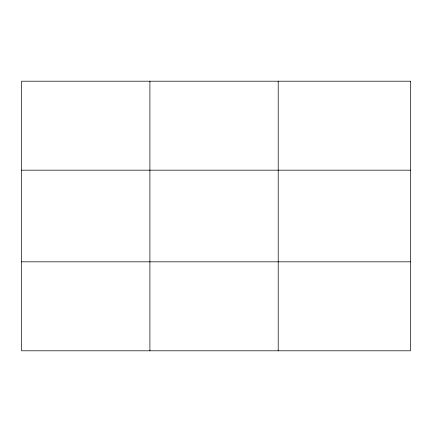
<?xml version="1.0" encoding="UTF-8"?>
<svg xmlns="http://www.w3.org/2000/svg" width="432" height="432" viewBox="0 0 432 432"><rect width="100%" height="100%" fill="white"/><g stroke="black" fill="none" stroke-linecap="round" stroke-linejoin="round"><path stroke-width="0.65" d="M149.904 350.8L149.904 81.2M278.208 350.8L278.208 81.2M21.6 170.17L410.4 170.17M21.6 261.83L410.4 261.83M410.4 81.2L410.4 350.8L21.6 350.8L21.6 81.2L410.4 81.2"/></g></svg>
